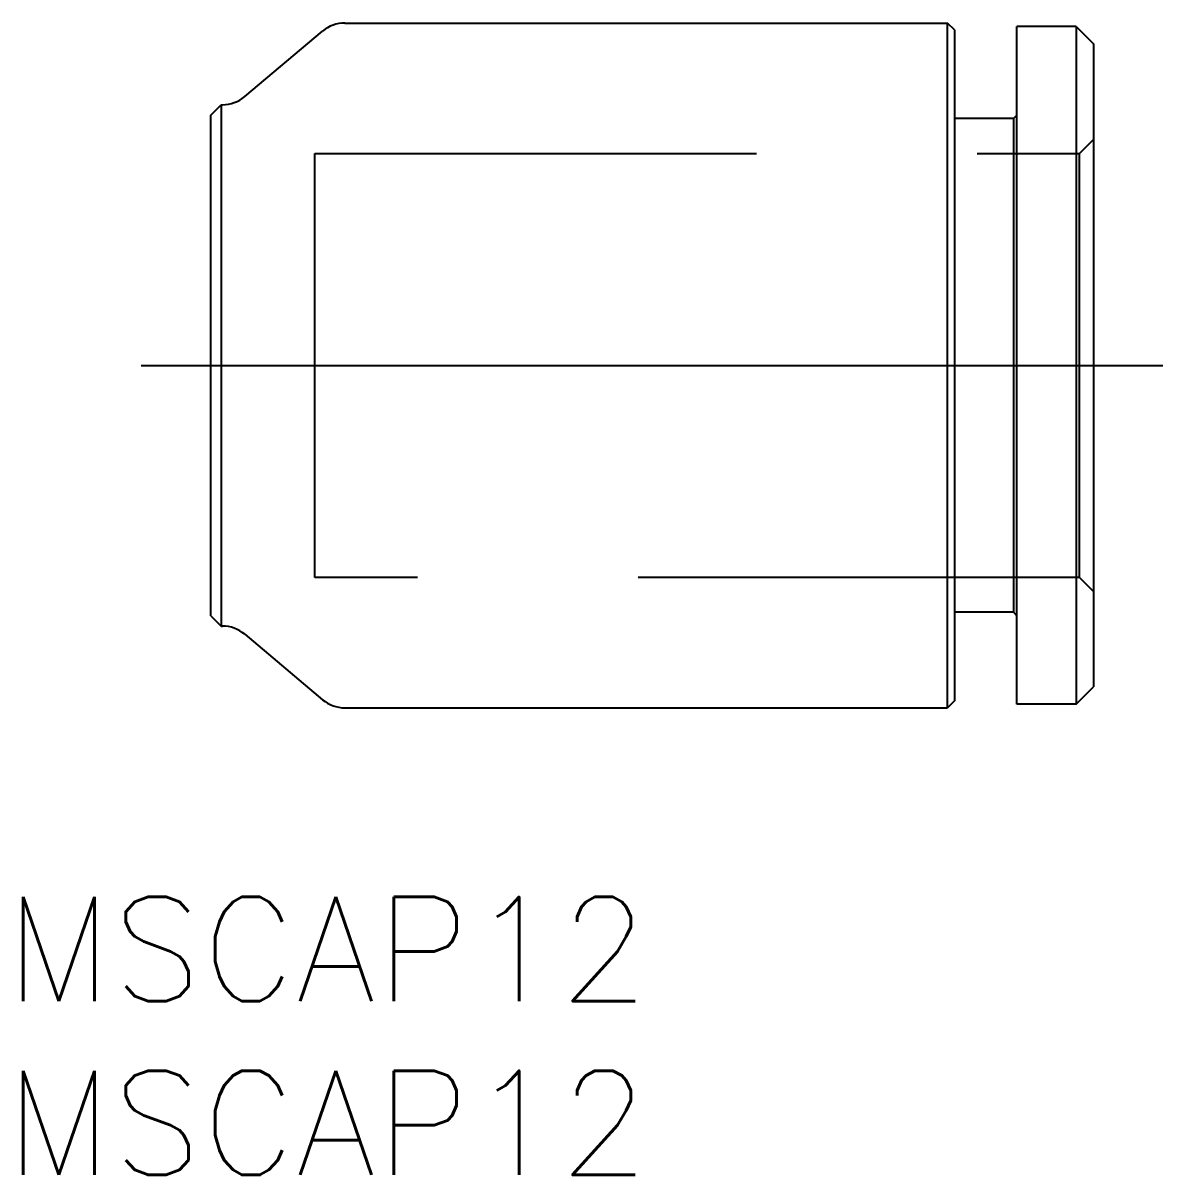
# Model space of a CAD drawing. Extents: x -30.8 to 41.5, y -23.3 to 11.8.
# Drawn here: x -30.8 to 2, y -23.29 to 9.85 of the extents above; entities that cross this region are included whole.
import ezdxf

# ---------------------------------------------------------------- set-up
doc = ezdxf.new("R2010")
doc.units = 0
doc.linetypes.add('CENTER', pattern=[50.8, 31.75, -6.35, 6.35, -6.35])
doc.linetypes.add('DASHED', pattern=[19.05, 12.7, -6.35])
doc.layers.get('0').update_dxf_attribs({"linetype": 'CONTINUOUS'})
doc.layers.add('CENTER', color=1, linetype='CENTER')
doc.styles.get("Standard").update_dxf_attribs({"font": 'txt.shx', "height": 3, "bigfont": 'bigfont.shx'})

msp = doc.modelspace()

# ---------------------------------------------------------------- linework, layer by layer
at = {"color": 7, "linetype": 'CONTINUOUS'}
for p, q in [((-24.421161, 7.734026), (-22.178839, 9.615974)), ((-21.535968, 9.85), (-4.2, 9.85)), ((-4.2, -9.85), (-4.2, 9.85)), ((-4, 9.65), (-4.2, 9.85)), ((-4, 9.65), (-4, -9.65)), ((-2.2, -9.75), (-2.2, 9.75)), ((-0.5, 9.75), (-2.2, 9.75)), ((-0.5, 9.75), (-0.5, -9.75)), ((-0.5, 9.75), (0, 9.25)), ((0, 9.25), (0, -9.25)), ((-25.4, 7.2), (-25.1, 7.5)), ((-25.1, 7.5), (-25.1, -7.5)), ((-25.1, 7.5), (-25.064032, 7.5)), ((-25.4, -7.2), (-25.4, 7.2)), ((-2.3, 7.1), (-4, 7.1)), ((-2.3, 7.1), (-2.2, 7.2)), ((-2.3, 7.1), (-2.3, -7.1)), ((-25.4, -7.2), (-25.1, -7.5)), ((-2.3, -7.1), (-4, -7.1)), ((-2.3, -7.1), (-2.2, -7.2)), ((-25.1, -7.5), (-25.064032, -7.5)), ((-24.421161, -7.734026), (-22.178839, -9.615974)), ((-0.5, -9.75), (0, -9.25)), ((-21.535968, -9.85), (-4.2, -9.85)), ((-4, -9.65), (-4.2, -9.85)), ((-0.5, -9.75), (-2.2, -9.75))]:
    msp.add_line(p, q, dxfattribs=at)
at = {"color": 3, "linetype": 'DASHED'}
for p, q in [((-0.4, 6.1), (0, 6.5)), ((-22.4, 6.1), (-0.4, 6.1)), ((-22.4, -6.1), (-22.4, 6.1)), ((-0.4, -6.1), (-0.4, 6.1)), ((-0.4, -6.1), (-22.4, -6.1)), ((0, -6.5), (-0.4, -6.1))]:
    msp.add_line(p, q, dxfattribs=at)
at = {"color": 7, "linetype": 'CONTINUOUS'}
for centre, start, end in [((-21.535968, 8.85), 90, 130.006256), ((-25.064032, 8.5), 270, 310.006256), ((-25.064032, -8.5), 49.993744, 90), ((-21.535968, -8.85), 229.993744, 270)]:
    msp.add_arc(centre, 1, start, end, dxfattribs=at)
at = {"layer": 'CENTER', "color": 1, "linetype": 'CENTER'}
msp.add_line((-27.4, 0), (2, 0), dxfattribs=at)

# ---------------------------------------------------------------- texts
at = {"color": 7, "linetype": 'CONTINUOUS'}
for p in [(-31.313548, -18.289499), (-31.313548, -23.289499)]:
    msp.add_text('MSCAP12', height=3, dxfattribs=at).set_placement(p)

doc.saveas('drawing.dxf')
